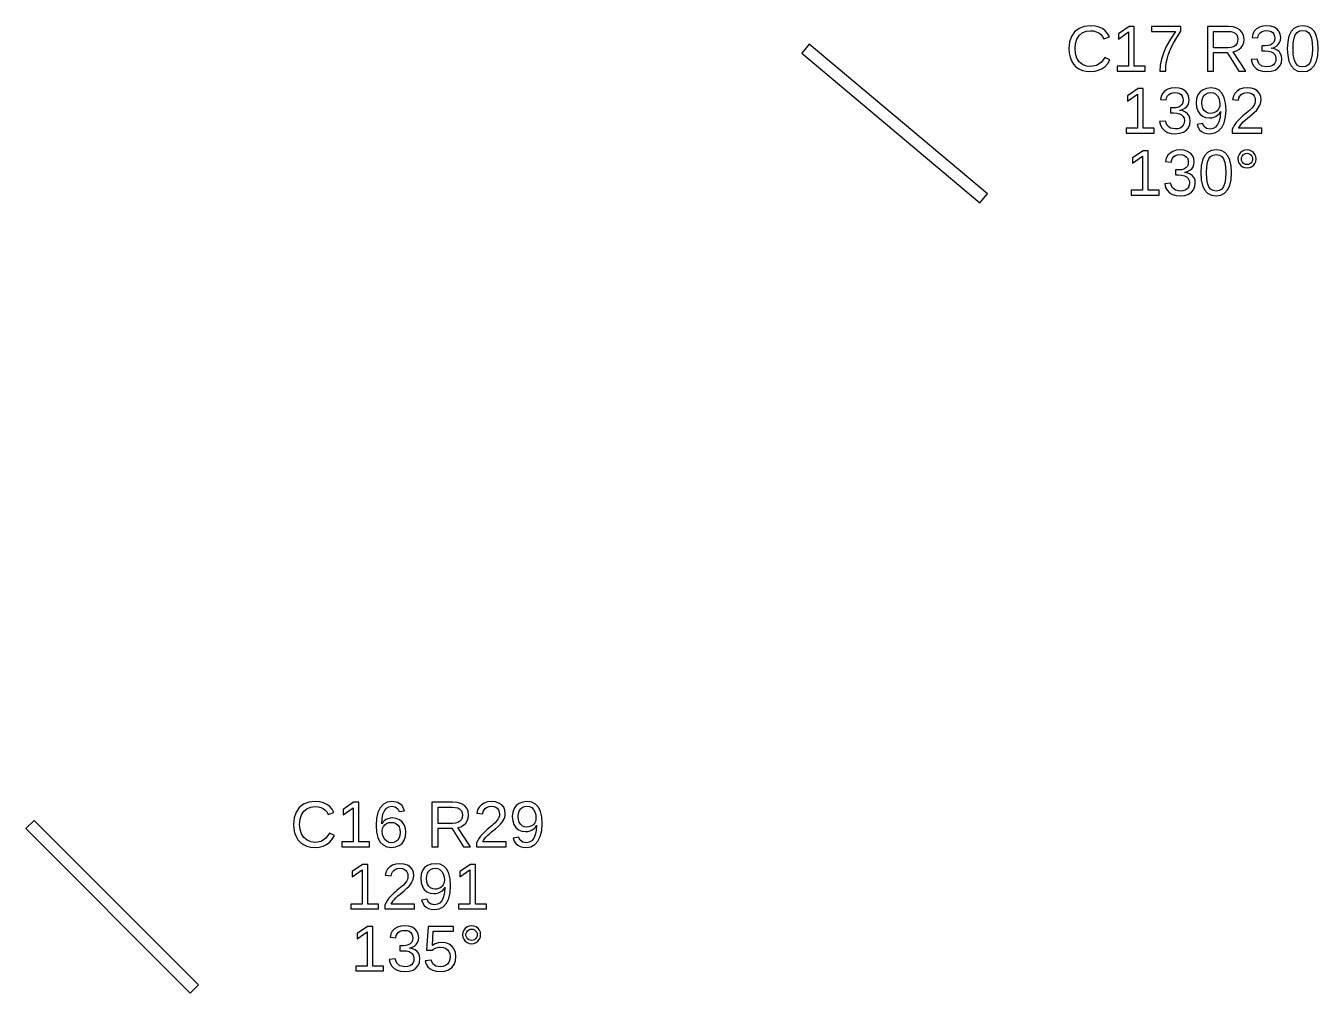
# Model space of a CAD drawing. Extents: x 194 to 2890, y 45 to 1503.
# Drawn here: x 1723.5 to 1890.1, y 1353.3 to 1478 of the extents above; entities that cross this region are included whole.
import ezdxf

# ---------------------------------------------------------------- set-up
doc = ezdxf.new("R2010")
doc.units = 0
doc.layers.get('0').update_dxf_attribs({"linetype": 'CONTINUOUS'})

msp = doc.modelspace()

# ---------------------------------------------------------------- linework, layer by layer
for points in [[(1861.31, 1472.09), (1861.81, 1472.22), (1862.26, 1472.44), (1862.66, 1472.73), (1862.99, 1473.11), (1863.26, 1473.56), (1862.62, 1473.88), (1862.15, 1473.22), (1861.55, 1472.82), (1860.81, 1472.69), (1860.23, 1472.76), (1859.73, 1472.97), (1859.32, 1473.33), (1859.01, 1473.8), (1858.83, 1474.37), (1858.77, 1475.02), (1858.83, 1475.68), (1859, 1476.24), (1859.3, 1476.7), (1859.7, 1477.04), (1860.19, 1477.25), (1860.78, 1477.32), (1861.16, 1477.29), (1861.51, 1477.2), (1861.83, 1477.05), (1862.09, 1476.85), (1862.31, 1476.59), (1862.47, 1476.29), (1863.2, 1476.53), (1862.97, 1476.96), (1862.67, 1477.31), (1862.3, 1477.59), (1861.86, 1477.79), (1861.35, 1477.91), (1860.77, 1477.95), (1859.96, 1477.86), (1859.28, 1477.6), (1858.72, 1477.17), (1858.31, 1476.59), (1858.06, 1475.87), (1857.98, 1475.02), (1858.02, 1474.44), (1858.13, 1473.91), (1858.31, 1473.44), (1858.56, 1473.03), (1858.89, 1472.68), (1859.27, 1472.41), (1859.72, 1472.21), (1860.22, 1472.09), (1860.77, 1472.05)], [(1867.8, 1472.75), (1866.41, 1472.75), (1866.41, 1477.86), (1865.73, 1477.86), (1864.37, 1476.93), (1864.37, 1476.24), (1865.67, 1477.16), (1865.67, 1472.75), (1864.21, 1472.75), (1864.21, 1472.13), (1867.8, 1472.13)], [(1870.48, 1472.65), (1870.54, 1473.17), (1870.64, 1473.67), (1870.78, 1474.16), (1870.96, 1474.66), (1871.18, 1475.17), (1871.48, 1475.74), (1871.89, 1476.44), (1872.42, 1477.27), (1872.42, 1477.86), (1868.63, 1477.86), (1868.63, 1477.24), (1871.72, 1477.24), (1871.06, 1476.23), (1870.54, 1475.3), (1870.16, 1474.44), (1869.9, 1473.65), (1869.74, 1472.88), (1869.69, 1472.13), (1870.46, 1472.13)], [(1876.62, 1474.51), (1878.4, 1474.51), (1879.89, 1472.13), (1880.79, 1472.13), (1879.16, 1474.6), (1879.57, 1474.71), (1879.91, 1474.9), (1880.19, 1475.15), (1880.4, 1475.46), (1880.52, 1475.82), (1880.56, 1476.22), (1880.5, 1476.7), (1880.33, 1477.1), (1880.03, 1477.43), (1879.63, 1477.67), (1879.14, 1477.82), (1878.54, 1477.86), (1875.84, 1477.86), (1875.84, 1472.13), (1876.62, 1472.13)], [(1876.62, 1475.13), (1876.62, 1477.24), (1878.46, 1477.24), (1878.85, 1477.21), (1879.18, 1477.13), (1879.44, 1476.98), (1879.63, 1476.78), (1879.74, 1476.52), (1879.78, 1476.22), (1879.74, 1475.9), (1879.63, 1475.63), (1879.44, 1475.41), (1879.19, 1475.25), (1878.87, 1475.16), (1878.49, 1475.13)], [(1884.07, 1472.1), (1884.56, 1472.24), (1884.94, 1472.49), (1885.22, 1472.82), (1885.39, 1473.23), (1885.44, 1473.71), (1885.4, 1474.06), (1885.28, 1474.36), (1885.09, 1474.63), (1884.82, 1474.83), (1884.48, 1474.98), (1884.08, 1475.06), (1884.08, 1475.07), (1884.44, 1475.18), (1884.74, 1475.33), (1884.98, 1475.54), (1885.15, 1475.79), (1885.25, 1476.09), (1885.29, 1476.43), (1885.23, 1476.87), (1885.07, 1477.25), (1884.81, 1477.55), (1884.45, 1477.77), (1884, 1477.91), (1883.47, 1477.95), (1882.97, 1477.91), (1882.54, 1477.77), (1882.17, 1477.56), (1881.89, 1477.26), (1881.69, 1476.89), (1881.59, 1476.46), (1882.33, 1476.4), (1882.39, 1476.68), (1882.5, 1476.91), (1882.68, 1477.1), (1882.89, 1477.24), (1883.16, 1477.32), (1883.46, 1477.35), (1883.78, 1477.32), (1884.05, 1477.23), (1884.26, 1477.08), (1884.41, 1476.88), (1884.5, 1476.64), (1884.53, 1476.35), (1884.5, 1476.07), (1884.39, 1475.83), (1884.2, 1475.63), (1883.95, 1475.48), (1883.64, 1475.4), (1883.27, 1475.37), (1882.87, 1475.37), (1882.87, 1474.73), (1883.28, 1474.73), (1883.7, 1474.7), (1884.05, 1474.61), (1884.32, 1474.47), (1884.52, 1474.27), (1884.64, 1474.03), (1884.68, 1473.74), (1884.65, 1473.41), (1884.54, 1473.14), (1884.37, 1472.93), (1884.13, 1472.78), (1883.84, 1472.69), (1883.5, 1472.66), (1882.87, 1472.77), (1882.45, 1473.11), (1882.25, 1473.67), (1881.49, 1473.6), (1881.6, 1473.13), (1881.81, 1472.75), (1882.11, 1472.44), (1882.49, 1472.22), (1882.96, 1472.09), (1883.5, 1472.05)], [(1888.72, 1472.13), (1889.22, 1472.39), (1889.61, 1472.81), (1889.89, 1473.39), (1890.06, 1474.12), (1890.12, 1475), (1890.07, 1475.89), (1889.9, 1476.63), (1889.64, 1477.21), (1889.26, 1477.62), (1888.76, 1477.87), (1888.14, 1477.95), (1887.51, 1477.87), (1887, 1477.62), (1886.62, 1477.21), (1886.35, 1476.64), (1886.19, 1475.9), (1886.14, 1475), (1886.19, 1474.11), (1886.36, 1473.38), (1886.63, 1472.8), (1887.02, 1472.38), (1887.51, 1472.13), (1888.12, 1472.05)], [(1887.73, 1472.71), (1887.41, 1472.9), (1887.18, 1473.21), (1887.01, 1473.66), (1886.91, 1474.26), (1886.88, 1475), (1886.91, 1475.76), (1887.01, 1476.36), (1887.17, 1476.81), (1887.41, 1477.11), (1887.73, 1477.29), (1888.14, 1477.36), (1888.54, 1477.29), (1888.86, 1477.11), (1889.09, 1476.8), (1889.25, 1476.35), (1889.34, 1475.75), (1889.37, 1475), (1889.34, 1474.27), (1889.24, 1473.68), (1889.07, 1473.23), (1888.83, 1472.91), (1888.52, 1472.71), (1888.13, 1472.65)], [(1847.46, 1456.29), (1824.48, 1475.57), (1823.52, 1474.43), (1846.5, 1455.14)], [(1868.96, 1464.75), (1867.56, 1464.75), (1867.56, 1469.86), (1866.89, 1469.86), (1865.53, 1468.93), (1865.53, 1468.24), (1866.83, 1469.16), (1866.83, 1464.75), (1865.37, 1464.75), (1865.37, 1464.13), (1868.96, 1464.13)], [(1872.26, 1464.1), (1872.74, 1464.24), (1873.13, 1464.49), (1873.41, 1464.82), (1873.58, 1465.23), (1873.63, 1465.71), (1873.59, 1466.06), (1873.47, 1466.36), (1873.28, 1466.63), (1873.01, 1466.83), (1872.67, 1466.98), (1872.27, 1467.06), (1872.27, 1467.07), (1872.63, 1467.18), (1872.93, 1467.33), (1873.17, 1467.54), (1873.34, 1467.79), (1873.44, 1468.09), (1873.47, 1468.43), (1873.42, 1468.87), (1873.26, 1469.25), (1873, 1469.55), (1872.64, 1469.77), (1872.19, 1469.91), (1871.66, 1469.95), (1871.16, 1469.91), (1870.73, 1469.77), (1870.36, 1469.56), (1870.08, 1469.26), (1869.88, 1468.89), (1869.78, 1468.46), (1870.52, 1468.4), (1870.58, 1468.68), (1870.69, 1468.91), (1870.86, 1469.1), (1871.08, 1469.24), (1871.35, 1469.32), (1871.65, 1469.35), (1871.97, 1469.32), (1872.24, 1469.23), (1872.45, 1469.08), (1872.6, 1468.88), (1872.69, 1468.64), (1872.72, 1468.35), (1872.69, 1468.07), (1872.57, 1467.83), (1872.39, 1467.63), (1872.14, 1467.48), (1871.83, 1467.4), (1871.46, 1467.37), (1871.06, 1467.37), (1871.06, 1466.73), (1871.47, 1466.73), (1871.89, 1466.7), (1872.24, 1466.61), (1872.51, 1466.47), (1872.71, 1466.27), (1872.83, 1466.03), (1872.87, 1465.74), (1872.84, 1465.41), (1872.73, 1465.14), (1872.56, 1464.93), (1872.32, 1464.78), (1872.03, 1464.69), (1871.69, 1464.66), (1871.06, 1464.77), (1870.64, 1465.11), (1870.44, 1465.67), (1869.68, 1465.6), (1869.79, 1465.13), (1870, 1464.75), (1870.3, 1464.44), (1870.68, 1464.22), (1871.15, 1464.09), (1871.69, 1464.05)], [(1876.78, 1464.14), (1877.29, 1464.4), (1877.7, 1464.84), (1878, 1465.45), (1878.18, 1466.21), (1878.24, 1467.11), (1878.18, 1467.98), (1878.02, 1468.69), (1877.75, 1469.24), (1877.37, 1469.64), (1876.88, 1469.87), (1876.3, 1469.95), (1875.74, 1469.89), (1875.28, 1469.72), (1874.9, 1469.44), (1874.61, 1469.05), (1874.45, 1468.58), (1874.39, 1468.02), (1874.44, 1467.48), (1874.6, 1467.01), (1874.85, 1466.62), (1875.2, 1466.32), (1875.61, 1466.15), (1876.09, 1466.09), (1876.4, 1466.11), (1876.69, 1466.19), (1876.96, 1466.31), (1877.2, 1466.47), (1877.38, 1466.67), (1877.52, 1466.9), (1877.47, 1466.23), (1877.35, 1465.67), (1877.15, 1465.23), (1876.89, 1464.9), (1876.57, 1464.71), (1876.18, 1464.64), (1875.74, 1464.72), (1875.41, 1464.96), (1875.21, 1465.36), (1874.51, 1465.25), (1874.65, 1464.86), (1874.84, 1464.56), (1875.09, 1464.33), (1875.39, 1464.18), (1875.75, 1464.08), (1876.16, 1464.05)], [(1882.85, 1464.75), (1879.86, 1464.75), (1879.96, 1464.95), (1880.09, 1465.14), (1880.26, 1465.35), (1880.46, 1465.56), (1880.71, 1465.79), (1881, 1466.04), (1881.51, 1466.46), (1881.89, 1466.8), (1882.15, 1467.06), (1882.34, 1467.28), (1882.49, 1467.5), (1882.61, 1467.72), (1882.69, 1467.94), (1882.74, 1468.16), (1882.76, 1468.38), (1882.71, 1468.84), (1882.55, 1469.23), (1882.29, 1469.54), (1881.94, 1469.77), (1881.5, 1469.9), (1880.96, 1469.95), (1880.47, 1469.9), (1880.04, 1469.77), (1879.67, 1469.54), (1879.38, 1469.24), (1879.19, 1468.88), (1879.09, 1468.45), (1879.83, 1468.38), (1879.9, 1468.66), (1880.02, 1468.9), (1880.19, 1469.09), (1880.41, 1469.23), (1880.67, 1469.32), (1880.96, 1469.35), (1881.27, 1469.32), (1881.52, 1469.23), (1881.73, 1469.09), (1881.88, 1468.89), (1881.98, 1468.65), (1882.01, 1468.35), (1881.99, 1468.13), (1881.94, 1467.92), (1881.85, 1467.73), (1881.73, 1467.55), (1881.59, 1467.37), (1881.43, 1467.2), (1881.25, 1467.03), (1881.05, 1466.86), (1880.84, 1466.69), (1880.63, 1466.52), (1880.41, 1466.34), (1880.19, 1466.15), (1879.97, 1465.94), (1879.76, 1465.72), (1879.56, 1465.49), (1879.37, 1465.23), (1879.2, 1464.95), (1879.05, 1464.65), (1879.05, 1464.13), (1882.85, 1464.13)], [(1875.94, 1466.71), (1875.67, 1466.83), (1875.44, 1467.03), (1875.27, 1467.3), (1875.17, 1467.63), (1875.14, 1468.02), (1875.17, 1468.4), (1875.27, 1468.73), (1875.44, 1469), (1875.67, 1469.2), (1875.95, 1469.32), (1876.27, 1469.36), (1876.61, 1469.31), (1876.89, 1469.17), (1877.12, 1468.93), (1877.3, 1468.62), (1877.41, 1468.25), (1877.44, 1467.82), (1877.42, 1467.6), (1877.37, 1467.4), (1877.29, 1467.22), (1877.17, 1467.06), (1877.03, 1466.92), (1876.86, 1466.81), (1876.67, 1466.73), (1876.47, 1466.68), (1876.27, 1466.67)], [(1869.61, 1456.75), (1868.21, 1456.75), (1868.21, 1461.86), (1867.54, 1461.86), (1866.18, 1460.93), (1866.18, 1460.24), (1867.48, 1461.16), (1867.48, 1456.75), (1866.02, 1456.75), (1866.02, 1456.13), (1869.61, 1456.13)], [(1872.92, 1456.1), (1873.4, 1456.24), (1873.78, 1456.49), (1874.06, 1456.82), (1874.23, 1457.23), (1874.28, 1457.71), (1874.24, 1458.06), (1874.13, 1458.36), (1873.93, 1458.63), (1873.66, 1458.83), (1873.32, 1458.98), (1872.93, 1459.06), (1872.93, 1459.07), (1873.29, 1459.18), (1873.58, 1459.33), (1873.82, 1459.54), (1873.99, 1459.79), (1874.09, 1460.09), (1874.13, 1460.43), (1874.07, 1460.87), (1873.91, 1461.25), (1873.65, 1461.55), (1873.29, 1461.77), (1872.84, 1461.91), (1872.31, 1461.95), (1871.81, 1461.91), (1871.38, 1461.77), (1871.02, 1461.56), (1870.73, 1461.26), (1870.53, 1460.89), (1870.43, 1460.46), (1871.17, 1460.4), (1871.23, 1460.68), (1871.34, 1460.91), (1871.52, 1461.1), (1871.74, 1461.24), (1872, 1461.32), (1872.3, 1461.35), (1872.63, 1461.32), (1872.89, 1461.23), (1873.1, 1461.08), (1873.25, 1460.88), (1873.34, 1460.64), (1873.37, 1460.35), (1873.34, 1460.07), (1873.23, 1459.83), (1873.04, 1459.63), (1872.79, 1459.48), (1872.48, 1459.4), (1872.11, 1459.37), (1871.71, 1459.37), (1871.71, 1458.73), (1872.12, 1458.73), (1872.54, 1458.7), (1872.89, 1458.61), (1873.16, 1458.47), (1873.36, 1458.27), (1873.48, 1458.03), (1873.52, 1457.74), (1873.49, 1457.41), (1873.38, 1457.14), (1873.21, 1456.93), (1872.97, 1456.78), (1872.68, 1456.69), (1872.34, 1456.66), (1871.71, 1456.77), (1871.29, 1457.11), (1871.09, 1457.67), (1870.33, 1457.6), (1870.45, 1457.13), (1870.65, 1456.75), (1870.95, 1456.44), (1871.34, 1456.22), (1871.8, 1456.09), (1872.34, 1456.05)], [(1877.56, 1456.13), (1878.06, 1456.39), (1878.45, 1456.81), (1878.73, 1457.39), (1878.9, 1458.12), (1878.96, 1459), (1878.91, 1459.89), (1878.75, 1460.63), (1878.48, 1461.21), (1878.1, 1461.62), (1877.6, 1461.87), (1876.98, 1461.95), (1876.35, 1461.87), (1875.84, 1461.62), (1875.46, 1461.21), (1875.19, 1460.64), (1875.03, 1459.9), (1874.98, 1459), (1875.03, 1458.11), (1875.2, 1457.38), (1875.47, 1456.8), (1875.86, 1456.38), (1876.35, 1456.13), (1876.96, 1456.05)], [(1881.25, 1459.67), (1881.53, 1459.78), (1881.77, 1459.97), (1881.96, 1460.21), (1882.08, 1460.48), (1882.12, 1460.79), (1882.08, 1461.1), (1881.97, 1461.37), (1881.78, 1461.61), (1881.53, 1461.8), (1881.26, 1461.91), (1880.95, 1461.95), (1880.64, 1461.91), (1880.36, 1461.8), (1880.12, 1461.61), (1879.93, 1461.37), (1879.82, 1461.09), (1879.78, 1460.79), (1879.82, 1460.49), (1879.93, 1460.22), (1880.13, 1459.97), (1880.37, 1459.78), (1880.64, 1459.67), (1880.95, 1459.63)], [(1876.57, 1456.71), (1876.25, 1456.9), (1876.02, 1457.21), (1875.85, 1457.66), (1875.75, 1458.26), (1875.72, 1459), (1875.75, 1459.76), (1875.85, 1460.36), (1876.01, 1460.81), (1876.25, 1461.11), (1876.57, 1461.29), (1876.98, 1461.36), (1877.38, 1461.29), (1877.7, 1461.11), (1877.93, 1460.8), (1878.09, 1460.35), (1878.18, 1459.75), (1878.22, 1459), (1878.18, 1458.27), (1878.08, 1457.68), (1877.91, 1457.23), (1877.68, 1456.91), (1877.36, 1456.71), (1876.97, 1456.65)], [(1880.76, 1460.08), (1880.59, 1460.15), (1880.44, 1460.27), (1880.32, 1460.43), (1880.25, 1460.6), (1880.23, 1460.79), (1880.25, 1460.98), (1880.32, 1461.15), (1880.44, 1461.31), (1880.59, 1461.43), (1880.76, 1461.5), (1880.95, 1461.52), (1881.14, 1461.5), (1881.31, 1461.43), (1881.46, 1461.31), (1881.58, 1461.16), (1881.65, 1460.99), (1881.67, 1460.79), (1881.65, 1460.6), (1881.58, 1460.42), (1881.46, 1460.27), (1881.31, 1460.15), (1881.14, 1460.08), (1880.95, 1460.06)], [(1761.31, 1372.09), (1761.81, 1372.22), (1762.26, 1372.44), (1762.66, 1372.73), (1762.99, 1373.11), (1763.26, 1373.56), (1762.62, 1373.88), (1762.15, 1373.22), (1761.55, 1372.82), (1760.81, 1372.69), (1760.23, 1372.76), (1759.73, 1372.97), (1759.32, 1373.33), (1759.01, 1373.8), (1758.83, 1374.37), (1758.77, 1375.02), (1758.83, 1375.68), (1759, 1376.24), (1759.3, 1376.7), (1759.7, 1377.04), (1760.19, 1377.25), (1760.78, 1377.32), (1761.16, 1377.29), (1761.51, 1377.2), (1761.83, 1377.05), (1762.09, 1376.85), (1762.31, 1376.59), (1762.47, 1376.29), (1763.2, 1376.53), (1762.97, 1376.96), (1762.67, 1377.31), (1762.3, 1377.59), (1761.86, 1377.79), (1761.35, 1377.91), (1760.77, 1377.95), (1759.96, 1377.86), (1759.28, 1377.6), (1758.72, 1377.17), (1758.31, 1376.59), (1758.06, 1375.87), (1757.98, 1375.02), (1758.02, 1374.44), (1758.13, 1373.91), (1758.31, 1373.44), (1758.56, 1373.03), (1758.89, 1372.68), (1759.27, 1372.41), (1759.72, 1372.21), (1760.22, 1372.09), (1760.77, 1372.05)], [(1767.8, 1372.75), (1766.41, 1372.75), (1766.41, 1377.86), (1765.73, 1377.86), (1764.37, 1376.93), (1764.37, 1376.24), (1765.67, 1377.16), (1765.67, 1372.75), (1764.21, 1372.75), (1764.21, 1372.13), (1767.8, 1372.13)], [(1771.16, 1372.11), (1771.61, 1372.28), (1771.98, 1372.57), (1772.26, 1372.97), (1772.42, 1373.44), (1772.48, 1374.01), (1772.42, 1374.53), (1772.27, 1374.97), (1772.01, 1375.34), (1771.66, 1375.62), (1771.24, 1375.78), (1770.75, 1375.84), (1770.45, 1375.82), (1770.17, 1375.75), (1769.92, 1375.64), (1769.7, 1375.5), (1769.51, 1375.31), (1769.36, 1375.08), (1769.4, 1375.76), (1769.51, 1376.32), (1769.7, 1376.77), (1769.96, 1377.1), (1770.29, 1377.29), (1770.67, 1377.36), (1771.1, 1377.28), (1771.42, 1377.04), (1771.62, 1376.66), (1772.32, 1376.78), (1771.99, 1377.43), (1771.44, 1377.82), (1770.68, 1377.95), (1770.08, 1377.86), (1769.57, 1377.6), (1769.16, 1377.15), (1768.87, 1376.54), (1768.69, 1375.78), (1768.63, 1374.87), (1768.69, 1374.02), (1768.86, 1373.32), (1769.14, 1372.77), (1769.54, 1372.37), (1770.03, 1372.13), (1770.62, 1372.05)], [(1776.62, 1374.51), (1778.4, 1374.51), (1779.89, 1372.13), (1780.79, 1372.13), (1779.16, 1374.6), (1779.57, 1374.71), (1779.91, 1374.9), (1780.19, 1375.15), (1780.4, 1375.46), (1780.52, 1375.82), (1780.56, 1376.22), (1780.5, 1376.7), (1780.33, 1377.1), (1780.03, 1377.43), (1779.63, 1377.67), (1779.14, 1377.82), (1778.54, 1377.86), (1775.84, 1377.86), (1775.84, 1372.13), (1776.62, 1372.13)], [(1776.62, 1375.13), (1776.62, 1377.24), (1778.46, 1377.24), (1778.85, 1377.21), (1779.18, 1377.13), (1779.44, 1376.98), (1779.63, 1376.78), (1779.74, 1376.52), (1779.78, 1376.22), (1779.74, 1375.9), (1779.63, 1375.63), (1779.44, 1375.41), (1779.19, 1375.25), (1778.87, 1375.16), (1778.49, 1375.13)], [(1785.39, 1372.75), (1782.4, 1372.75), (1782.5, 1372.95), (1782.63, 1373.14), (1782.8, 1373.35), (1783, 1373.56), (1783.25, 1373.79), (1783.54, 1374.04), (1784.05, 1374.46), (1784.43, 1374.8), (1784.7, 1375.06), (1784.88, 1375.28), (1785.03, 1375.5), (1785.15, 1375.72), (1785.23, 1375.94), (1785.28, 1376.16), (1785.3, 1376.38), (1785.25, 1376.84), (1785.09, 1377.23), (1784.84, 1377.54), (1784.48, 1377.77), (1784.04, 1377.9), (1783.5, 1377.95), (1783.01, 1377.9), (1782.58, 1377.77), (1782.21, 1377.54), (1781.92, 1377.24), (1781.73, 1376.88), (1781.63, 1376.45), (1782.38, 1376.38), (1782.44, 1376.66), (1782.56, 1376.9), (1782.73, 1377.09), (1782.95, 1377.23), (1783.21, 1377.32), (1783.5, 1377.35), (1783.81, 1377.32), (1784.06, 1377.23), (1784.27, 1377.09), (1784.43, 1376.89), (1784.52, 1376.65), (1784.55, 1376.35), (1784.53, 1376.13), (1784.48, 1375.92), (1784.39, 1375.73), (1784.27, 1375.55), (1784.13, 1375.37), (1783.97, 1375.2), (1783.79, 1375.03), (1783.59, 1374.86), (1783.38, 1374.69), (1783.17, 1374.52), (1782.95, 1374.34), (1782.73, 1374.15), (1782.51, 1373.94), (1782.3, 1373.72), (1782.1, 1373.49), (1781.91, 1373.23), (1781.74, 1372.95), (1781.59, 1372.65), (1781.59, 1372.13), (1785.39, 1372.13)], [(1788.59, 1372.14), (1789.1, 1372.4), (1789.51, 1372.84), (1789.81, 1373.45), (1789.99, 1374.21), (1790.05, 1375.11), (1790, 1375.98), (1789.83, 1376.69), (1789.56, 1377.24), (1789.18, 1377.64), (1788.7, 1377.87), (1788.11, 1377.95), (1787.55, 1377.89), (1787.09, 1377.72), (1786.71, 1377.44), (1786.43, 1377.05), (1786.26, 1376.58), (1786.2, 1376.02), (1786.25, 1375.48), (1786.41, 1375.01), (1786.66, 1374.62), (1787.01, 1374.32), (1787.42, 1374.15), (1787.9, 1374.09), (1788.21, 1374.11), (1788.5, 1374.19), (1788.77, 1374.31), (1789.01, 1374.47), (1789.19, 1374.67), (1789.33, 1374.9), (1789.28, 1374.23), (1789.16, 1373.67), (1788.96, 1373.23), (1788.7, 1372.9), (1788.38, 1372.71), (1787.99, 1372.64), (1787.55, 1372.72), (1787.22, 1372.96), (1787.02, 1373.36), (1786.32, 1373.25), (1786.46, 1372.86), (1786.65, 1372.56), (1786.9, 1372.33), (1787.2, 1372.18), (1787.56, 1372.08), (1787.97, 1372.05)], [(1787.75, 1374.71), (1787.48, 1374.83), (1787.25, 1375.03), (1787.08, 1375.3), (1786.98, 1375.63), (1786.95, 1376.02), (1786.98, 1376.4), (1787.08, 1376.73), (1787.25, 1377), (1787.48, 1377.2), (1787.76, 1377.32), (1788.08, 1377.36), (1788.42, 1377.31), (1788.7, 1377.17), (1788.94, 1376.93), (1789.11, 1376.62), (1789.22, 1376.25), (1789.25, 1375.82), (1789.24, 1375.6), (1789.18, 1375.4), (1789.1, 1375.22), (1788.98, 1375.06), (1788.84, 1374.92), (1788.67, 1374.81), (1788.48, 1374.73), (1788.28, 1374.68), (1788.08, 1374.67)], [(1745.74, 1354.32), (1724.53, 1375.53), (1723.47, 1374.47), (1744.68, 1353.26)], [(1770.28, 1372.69), (1770, 1372.83), (1769.76, 1373.06), (1769.58, 1373.37), (1769.47, 1373.73), (1769.43, 1374.15), (1769.47, 1374.47), (1769.57, 1374.75), (1769.75, 1374.97), (1769.98, 1375.14), (1770.26, 1375.24), (1770.58, 1375.27), (1770.91, 1375.24), (1771.2, 1375.12), (1771.43, 1374.93), (1771.6, 1374.68), (1771.7, 1374.36), (1771.73, 1373.97), (1771.7, 1373.59), (1771.6, 1373.26), (1771.43, 1373), (1771.2, 1372.8), (1770.93, 1372.68), (1770.6, 1372.64)], [(1773.58, 1364.75), (1770.59, 1364.75), (1770.69, 1364.95), (1770.82, 1365.14), (1770.99, 1365.35), (1771.19, 1365.56), (1771.44, 1365.79), (1771.73, 1366.04), (1772.24, 1366.46), (1772.62, 1366.8), (1772.88, 1367.06), (1773.07, 1367.28), (1773.22, 1367.5), (1773.34, 1367.72), (1773.42, 1367.94), (1773.47, 1368.16), (1773.49, 1368.38), (1773.44, 1368.84), (1773.28, 1369.23), (1773.03, 1369.54), (1772.67, 1369.77), (1772.23, 1369.9), (1771.69, 1369.95), (1771.2, 1369.9), (1770.77, 1369.77), (1770.4, 1369.54), (1770.11, 1369.24), (1769.92, 1368.88), (1769.82, 1368.45), (1770.57, 1368.38), (1770.63, 1368.66), (1770.75, 1368.9), (1770.92, 1369.09), (1771.14, 1369.23), (1771.4, 1369.32), (1771.69, 1369.35), (1772, 1369.32), (1772.25, 1369.23), (1772.46, 1369.09), (1772.62, 1368.89), (1772.71, 1368.65), (1772.74, 1368.35), (1772.72, 1368.13), (1772.67, 1367.92), (1772.58, 1367.73), (1772.46, 1367.55), (1772.32, 1367.37), (1772.16, 1367.2), (1771.98, 1367.03), (1771.78, 1366.86), (1771.57, 1366.69), (1771.36, 1366.52), (1771.14, 1366.34), (1770.92, 1366.15), (1770.7, 1365.94), (1770.49, 1365.72), (1770.29, 1365.49), (1770.1, 1365.23), (1769.93, 1364.95), (1769.78, 1364.65), (1769.78, 1364.13), (1773.58, 1364.13)], [(1776.78, 1364.14), (1777.29, 1364.4), (1777.7, 1364.84), (1778, 1365.45), (1778.18, 1366.21), (1778.24, 1367.11), (1778.18, 1367.98), (1778.02, 1368.69), (1777.75, 1369.24), (1777.37, 1369.64), (1776.88, 1369.87), (1776.3, 1369.95), (1775.74, 1369.89), (1775.28, 1369.72), (1774.9, 1369.44), (1774.61, 1369.05), (1774.45, 1368.58), (1774.39, 1368.02), (1774.44, 1367.48), (1774.6, 1367.01), (1774.85, 1366.62), (1775.2, 1366.32), (1775.61, 1366.15), (1776.09, 1366.09), (1776.4, 1366.11), (1776.69, 1366.19), (1776.96, 1366.31), (1777.2, 1366.47), (1777.38, 1366.67), (1777.52, 1366.9), (1777.47, 1366.23), (1777.35, 1365.67), (1777.15, 1365.23), (1776.89, 1364.9), (1776.57, 1364.71), (1776.18, 1364.64), (1775.74, 1364.72), (1775.41, 1364.96), (1775.21, 1365.36), (1774.51, 1365.25), (1774.65, 1364.86), (1774.84, 1364.56), (1775.09, 1364.33), (1775.39, 1364.18), (1775.75, 1364.08), (1776.16, 1364.05)], [(1768.96, 1364.75), (1767.56, 1364.75), (1767.56, 1369.86), (1766.89, 1369.86), (1765.53, 1368.93), (1765.53, 1368.24), (1766.83, 1369.16), (1766.83, 1364.75), (1765.37, 1364.75), (1765.37, 1364.13), (1768.96, 1364.13)], [(1775.94, 1366.71), (1775.67, 1366.83), (1775.44, 1367.03), (1775.27, 1367.3), (1775.17, 1367.63), (1775.14, 1368.02), (1775.17, 1368.4), (1775.27, 1368.73), (1775.44, 1369), (1775.67, 1369.2), (1775.95, 1369.32), (1776.27, 1369.36), (1776.61, 1369.31), (1776.89, 1369.17), (1777.12, 1368.93), (1777.3, 1368.62), (1777.41, 1368.25), (1777.44, 1367.82), (1777.42, 1367.6), (1777.37, 1367.4), (1777.29, 1367.22), (1777.17, 1367.06), (1777.03, 1366.92), (1776.86, 1366.81), (1776.67, 1366.73), (1776.47, 1366.68), (1776.27, 1366.67)], [(1782.86, 1364.75), (1781.47, 1364.75), (1781.47, 1369.86), (1780.79, 1369.86), (1779.44, 1368.93), (1779.44, 1368.24), (1780.73, 1369.16), (1780.73, 1364.75), (1779.27, 1364.75), (1779.27, 1364.13), (1782.86, 1364.13)], [(1769.61, 1356.75), (1768.21, 1356.75), (1768.21, 1361.86), (1767.54, 1361.86), (1766.18, 1360.93), (1766.18, 1360.24), (1767.48, 1361.16), (1767.48, 1356.75), (1766.02, 1356.75), (1766.02, 1356.13), (1769.61, 1356.13)], [(1772.92, 1356.1), (1773.4, 1356.24), (1773.78, 1356.49), (1774.06, 1356.82), (1774.23, 1357.23), (1774.28, 1357.71), (1774.24, 1358.06), (1774.13, 1358.36), (1773.93, 1358.63), (1773.66, 1358.83), (1773.32, 1358.98), (1772.93, 1359.06), (1772.93, 1359.07), (1773.29, 1359.18), (1773.58, 1359.33), (1773.82, 1359.54), (1773.99, 1359.79), (1774.09, 1360.09), (1774.13, 1360.43), (1774.07, 1360.87), (1773.91, 1361.25), (1773.65, 1361.55), (1773.29, 1361.77), (1772.84, 1361.91), (1772.31, 1361.95), (1771.81, 1361.91), (1771.38, 1361.77), (1771.02, 1361.56), (1770.73, 1361.26), (1770.53, 1360.89), (1770.43, 1360.46), (1771.17, 1360.4), (1771.23, 1360.68), (1771.34, 1360.91), (1771.52, 1361.1), (1771.74, 1361.24), (1772, 1361.32), (1772.3, 1361.35), (1772.63, 1361.32), (1772.89, 1361.23), (1773.1, 1361.08), (1773.25, 1360.88), (1773.34, 1360.64), (1773.37, 1360.35), (1773.34, 1360.07), (1773.23, 1359.83), (1773.04, 1359.63), (1772.79, 1359.48), (1772.48, 1359.4), (1772.11, 1359.37), (1771.71, 1359.37), (1771.71, 1358.73), (1772.12, 1358.73), (1772.54, 1358.7), (1772.89, 1358.61), (1773.16, 1358.47), (1773.36, 1358.27), (1773.48, 1358.03), (1773.52, 1357.74), (1773.49, 1357.41), (1773.38, 1357.14), (1773.21, 1356.93), (1772.97, 1356.78), (1772.68, 1356.69), (1772.34, 1356.66), (1771.71, 1356.77), (1771.29, 1357.11), (1771.09, 1357.67), (1770.33, 1357.6), (1770.45, 1357.13), (1770.65, 1356.75), (1770.95, 1356.44), (1771.34, 1356.22), (1771.8, 1356.09), (1772.34, 1356.05)], [(1777.49, 1356.11), (1777.99, 1356.28), (1778.4, 1356.57), (1778.7, 1356.96), (1778.88, 1357.44), (1778.94, 1358), (1778.88, 1358.5), (1778.71, 1358.93), (1778.43, 1359.29), (1778.06, 1359.57), (1777.61, 1359.73), (1777.08, 1359.79), (1776.64, 1359.75), (1776.24, 1359.63), (1775.9, 1359.42), (1776.01, 1361.24), (1778.6, 1361.24), (1778.6, 1361.86), (1775.34, 1361.86), (1775.15, 1358.78), (1775.87, 1358.78), (1776.04, 1358.92), (1776.21, 1359.02), (1776.38, 1359.1), (1776.56, 1359.15), (1776.74, 1359.18), (1776.93, 1359.19), (1777.29, 1359.15), (1777.59, 1359.04), (1777.84, 1358.86), (1778.03, 1358.61), (1778.14, 1358.32), (1778.17, 1357.98), (1778.14, 1357.6), (1778.03, 1357.27), (1777.84, 1357), (1777.59, 1356.81), (1777.28, 1356.69), (1776.92, 1356.65), (1776.36, 1356.74), (1775.96, 1357.03), (1775.73, 1357.5), (1774.98, 1357.41), (1775.11, 1357.01), (1775.32, 1356.67), (1775.61, 1356.4), (1775.97, 1356.21), (1776.4, 1356.09), (1776.9, 1356.05)], [(1781.25, 1359.67), (1781.53, 1359.78), (1781.77, 1359.97), (1781.96, 1360.21), (1782.08, 1360.48), (1782.12, 1360.79), (1782.08, 1361.1), (1781.97, 1361.37), (1781.78, 1361.61), (1781.53, 1361.8), (1781.26, 1361.91), (1780.95, 1361.95), (1780.64, 1361.91), (1780.36, 1361.8), (1780.12, 1361.61), (1779.93, 1361.37), (1779.82, 1361.09), (1779.78, 1360.79), (1779.82, 1360.49), (1779.93, 1360.22), (1780.13, 1359.97), (1780.37, 1359.78), (1780.64, 1359.67), (1780.95, 1359.63)], [(1780.76, 1360.08), (1780.59, 1360.15), (1780.44, 1360.27), (1780.32, 1360.43), (1780.25, 1360.6), (1780.23, 1360.79), (1780.25, 1360.98), (1780.32, 1361.15), (1780.44, 1361.31), (1780.59, 1361.43), (1780.76, 1361.5), (1780.95, 1361.52), (1781.14, 1361.5), (1781.31, 1361.43), (1781.46, 1361.31), (1781.58, 1361.16), (1781.65, 1360.99), (1781.67, 1360.79), (1781.65, 1360.6), (1781.58, 1360.42), (1781.46, 1360.27), (1781.31, 1360.15), (1781.14, 1360.08), (1780.95, 1360.06)]]:
    msp.add_lwpolyline(points, close=True)

doc.saveas('drawing.dxf')
